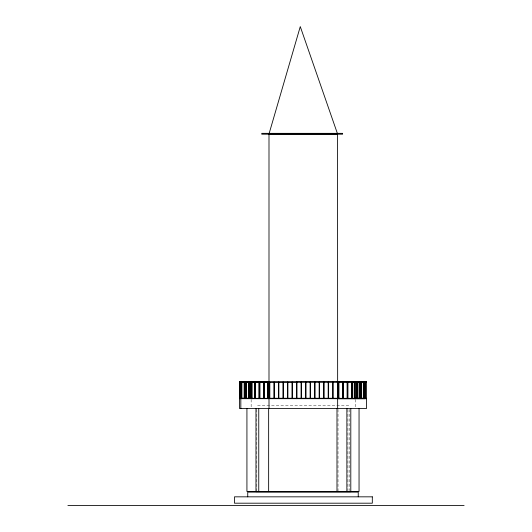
<?xml version="1.0" encoding="UTF-8"?>
<svg xmlns="http://www.w3.org/2000/svg" width="532" height="532" viewBox="0 0 532 532"><rect width="100%" height="100%" fill="white"/><g stroke="black" fill="none" stroke-linecap="round" stroke-linejoin="round"><path stroke-width="0.4" stroke-dasharray="2.66 2" d="M257.594 405.304L349.105 405.304M355.449 399.505L355.449 407.745M349.165 409.401L349.165 490.63M347.901 409.401L347.901 490.63M338.013 409.401L338.013 491.462M256.81 409.401L256.81 491.462M251.144 399.505L251.144 407.745"/><path stroke-width="0.8" d="M268.993 382.089L268.993 133.978L300.274 26.6L337.574 133.978L337.654 408.569M268.993 133.978L337.574 133.978M268.999 381.63L268.008 381.63L268.008 398.648M240.83 381.81L252.341 381.81L252.341 382.235L240.83 382.235M268.833 381.81L296.51 381.81L296.51 382.235L268.833 382.235M338.379 381.77L365.198 381.77M354.95 381.949L354.531 381.949L354.531 398.687M241.362 382.056L268.188 382.056M239.56 382.122L269.185 382.089M296.563 382.162L366.595 382.162L366.595 381.737L296.563 381.737L296.563 398.687M337.654 382.209L338.645 382.209M354.246 382.235L355.236 382.235M240.584 382.322L241.568 382.322M268.201 397.717L269.185 397.717M240.584 398.069L241.568 398.069M239.56 398.262L252.341 398.262L252.341 398.687M343 398.262L342.575 398.262L342.575 381.67M347.522 398.262L347.097 398.262L347.097 381.67M352.038 398.262L351.619 398.262L351.619 381.67M354.246 398.262L366.382 398.262M240.83 398.328L268.367 398.328M338.059 398.328L365.597 398.328M239.56 398.687L366.462 398.687M338.478 398.721L365.205 398.721M256.81 491.462L246.928 491.462L246.928 408.569M268.82 491.462L258.758 491.462L258.758 408.569M347.901 491.462L336.989 491.462L336.989 408.569M349.165 491.462L359.047 491.462L359.047 408.569M67.89 505.4L464.11 505.4M366.382 381.67L366.462 408.569L239.56 408.569L239.56 381.703L269.185 381.67L269.185 398.142L268.201 398.142L268.201 381.67M365.61 381.737L365.61 382.162M365.597 381.67L365.597 398.687M365.398 381.737L365.398 398.687M365.171 381.67L365.171 398.262M365.012 381.79L365.012 398.594M363.994 398.262L363.994 381.949L363.569 381.949L363.569 398.262M361.66 381.737L361.66 398.262M361.494 381.703L361.494 398.295M361.235 381.737L361.235 398.262M361.075 381.67L361.075 398.262M360.656 381.67L360.656 398.262M359.472 398.262L359.472 381.949L359.047 381.949L359.047 398.262M358.242 496.835L358.242 492.107L247.739 492.107L247.739 496.835M357.145 381.737L357.145 398.262M356.979 381.703L356.979 398.295M356.719 381.737L356.719 398.262M356.56 381.67L356.553 398.295M356.134 381.67L356.134 398.262M355.236 381.737L355.236 398.687M355.09 381.737L355.09 382.162M354.744 381.737L354.744 382.162M354.744 398.262L354.744 398.687M354.246 381.737L354.246 398.687M352.457 381.703L352.457 398.295M352.038 381.67L352.031 398.295M350.801 408.569L350.801 491.674L255.978 491.674L255.978 408.569M347.941 381.703L347.941 398.295M347.522 381.67L347.516 398.295M346.877 408.569L346.877 491.462M343.419 381.703L343.419 398.295M343 381.67L342.994 398.295M339.542 398.262L339.542 398.687M339.35 398.687L339.35 398.262L267.948 398.262L267.948 381.67M338.897 381.703L338.897 398.295M338.645 381.737L338.645 398.687M338.485 381.67L338.485 398.262M338.219 381.737L338.219 382.162M338.059 381.67L338.059 398.687M337.148 381.737L337.148 382.089M333.138 382.162L333.138 398.262M332.713 382.162L332.713 398.262M328.616 382.162L328.616 398.262M328.191 382.162L328.191 398.262M324.094 382.162L324.094 398.262M323.675 382.162L323.675 398.262M319.579 382.162L319.579 398.262M319.153 382.162L319.153 398.262M315.057 382.162L315.057 398.262M314.638 382.162L314.638 398.262M310.542 382.162L310.542 398.262M310.116 382.162L310.116 398.262M306.02 382.162L306.02 398.262M305.601 382.162L305.601 398.262M301.504 382.162L301.504 398.262M301.079 382.162L301.079 398.262M296.982 382.162L296.982 398.262M296.51 398.262L296.51 398.687M292.42 398.262L292.42 382.162L291.995 382.162L291.995 398.262M287.898 398.262L287.898 382.162L287.473 382.162L287.473 398.262M283.376 398.262L283.376 382.162L282.958 382.162L282.958 398.262M278.861 398.262L278.861 382.162L278.435 382.162L278.435 398.262M274.339 398.262L274.339 382.162L273.92 382.162L273.92 398.262M269.824 398.262L269.824 382.162L269.398 382.162L269.398 398.262M268.999 398.222L269.026 408.569M268.833 398.262L268.833 398.687M268.647 408.569L268.647 491.462M268.367 381.67L268.367 398.687M263.852 381.67L263.852 398.262L263.426 398.262L263.426 381.67M259.33 381.67L259.33 398.262L258.911 398.262L258.911 381.67M254.815 381.67L254.815 398.262L254.389 398.262L254.389 381.67M252.128 381.67L252.128 398.687M251.144 381.737L251.144 398.687M250.924 398.222L250.924 381.63L250.499 381.63L250.499 398.222M250.293 381.67L250.293 398.262M249.874 381.67L249.874 398.262M249.096 381.67L249.096 398.262M248.67 381.67L248.67 398.262M246.402 398.222L246.402 381.63L245.983 381.63L245.983 398.222M245.777 381.67L245.777 398.262M245.352 381.67L245.352 398.262M244.574 381.67L244.574 398.262M244.155 381.67L244.155 398.262M241.887 398.222L241.887 381.63L241.462 381.63L241.462 398.648M241.255 381.67L241.255 398.262M240.83 381.67L240.83 408.569M240.55 381.703L240.55 398.687M240.058 381.67L240.058 398.262M239.919 381.737L239.919 382.089M239.633 381.67L239.633 398.687M342.608 133.346L261.764 133.346L261.764 134.19L342.608 134.19L342.608 133.346M255.44 381.63L255.021 381.63L255.021 398.222L255.44 398.222L255.44 381.63M259.962 381.63L259.536 381.63L259.536 398.222L259.962 398.222L259.962 381.63M264.477 381.63L264.058 381.63L264.058 398.222L264.477 398.222L264.477 381.63M241.568 381.896L240.584 381.896L240.584 398.488L241.568 398.488L241.568 381.896M372.314 496.835L234.492 496.835L234.492 503.192L372.314 503.192L372.314 496.835"/></g></svg>
